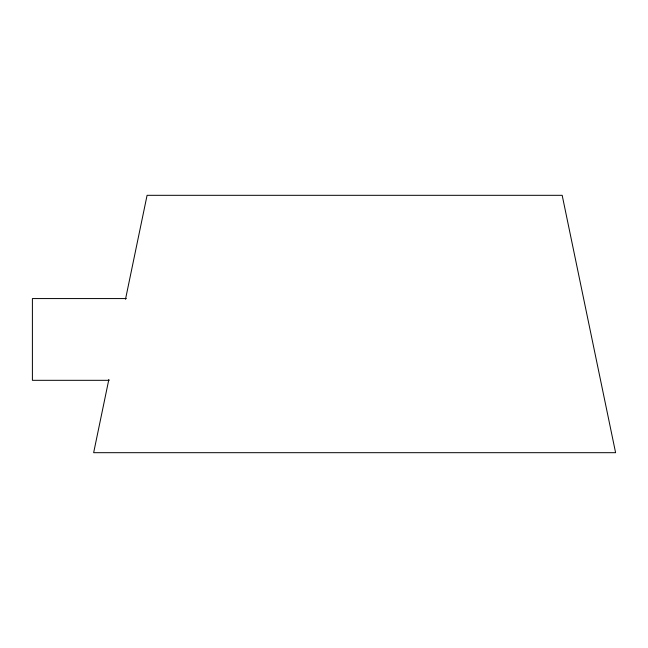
<?xml version="1.0" encoding="UTF-8"?>
<svg xmlns="http://www.w3.org/2000/svg" width="648" height="648" viewBox="0 0 648 648"><rect width="100%" height="100%" fill="white"/><g stroke="black" fill="none" stroke-linecap="round" stroke-linejoin="round"><path stroke-width="0.97" d="M108.856 379.436L93.652 452.685L615.6 452.685L562.181 195.315L147.08 195.315L125.501 299.255M126.32 298.566L32.4 298.566L32.4 380.319L109.148 380.319"/></g></svg>
